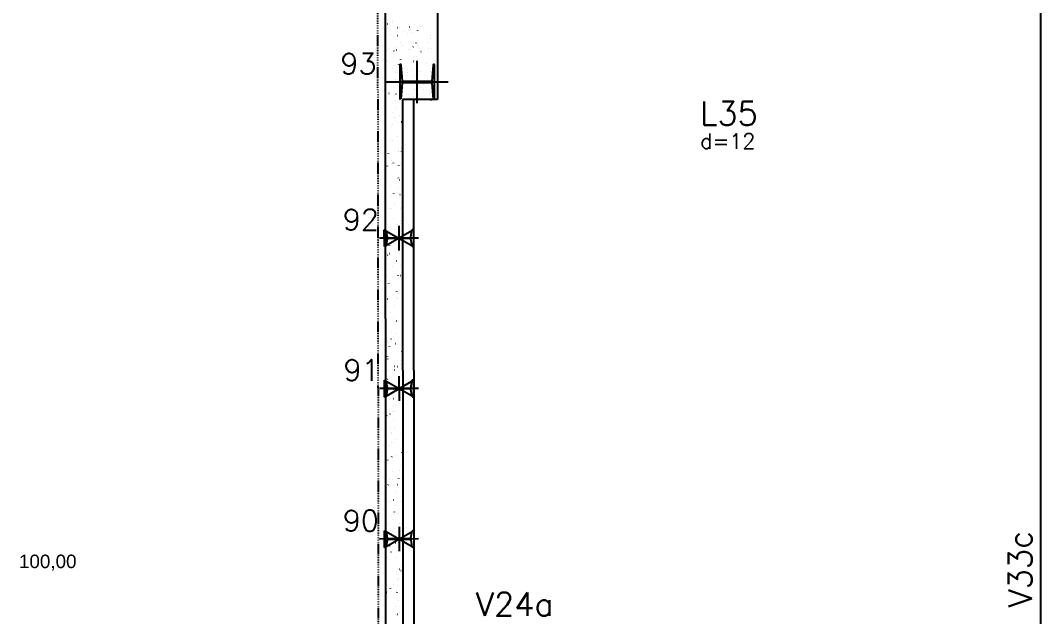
# Model space of a CAD drawing. Extents: x -40810 to 33675, y -2018 to 21213.
# Drawn here: x 23130 to 24039, y 622 to 1152 of the extents above; entities that cross this region are included whole.
import ezdxf

# ---------------------------------------------------------------- set-up
doc = ezdxf.new("R2010")
doc.units = 0
doc.linetypes.add('ESTILO_TQS_0003', pattern=[1.5, 0.5, -0.4, 0.1, -0.5])
doc.layers.get('0').update_dxf_attribs({"color": 1, "lineweight": 9})
for name, color, linetype in [('1', 5, 'Continuous'), ('10', 7, 'Continuous'), ('13', 7, 'Continuous'), ('19', 5, 'Continuous'), ('24', 5, 'ESTILO_TQS_0003'), ('49', 20, 'Continuous'), ('51', 6, 'Continuous'), ('52', 21, 'Continuous'), ('8', 5, 'Continuous'), ('Detalhes', 4, 'Continuous')]:
    doc.layers.add(name, color=color, linetype=linetype)
doc.styles.add('ARIAL', font='arial.ttf', dxfattribs={"height": 12})
doc.styles.get("Standard").update_dxf_attribs({"font": 'romans.shx', "width": 0.8})

# ---------------------------------------------------------------- blocks, each defined once
blk = doc.blocks.new('_H9EFD498501-009')
for p, q in [((191.437375, 1674.464538), (191.437375, 1674.464538)), ((191.437375, 1674.464538), (191.437375, 1674.464538)), ((191.437375, 1672.642077), (191.437375, 1672.642077)), ((191.437375, 1672.642077), (191.437375, 1672.642077)), ((192.709158, 1674.299496), (192.754815, 1674.358998)), ((197.072596, 1676.993779), (197.082385, 1677.068137)), ((197.234827, 1675.749802), (197.308049, 1675.766035)), ((216.826974, 1674.104757), (216.872631, 1674.164259)), ((191.437375, 1670.763258), (191.437375, 1670.763258)), ((191.437375, 1670.763258), (191.437375, 1670.763258)), ((191.437375, 1670.763258), (191.437375, 1670.763258)), ((195.481808, 1664.910544), (195.491597, 1664.984903)), ((201.310247, 1671.194317), (201.385176, 1671.197588)), ((201.617934, 1663.830956), (201.691156, 1663.847189)), ((203.183462, 1671.276103), (203.258391, 1671.279374)), ((207.625195, 1667.109325), (207.634984, 1667.183684)), ((210.686093, 1666.101806), (210.731751, 1666.161307)), ((212.025039, 1671.662135), (212.099968, 1671.665406)), ((213.083092, 1669.225634), (213.128749, 1669.285136)), ((214.79793, 1666.752891), (214.871152, 1666.769124)), ((219.665792, 1668.527343), (219.675582, 1668.601702)), ((222.140402, 1672.103781), (222.215331, 1672.107052)), ((224.013618, 1672.185567), (224.088547, 1672.188839)), ((230.929106, 1664.041307), (230.938896, 1664.115666)), ((191.437375, 1661.573981), (191.437375, 1661.573981)), ((191.437375, 1661.573981), (191.437375, 1661.573981)), ((191.437375, 1661.573981), (191.437375, 1661.573981)), ((197.956824, 1663.019308), (198.030046, 1663.035541)), ((204.43107, 1657.9501), (204.476727, 1658.009601)), ((206.034407, 1655.026091), (206.044196, 1655.100449)), ((218.177793, 1657.224872), (218.187583, 1657.29923)), ((219.181038, 1654.834045), (219.25426, 1654.850278)), ((228.663029, 1657.904115), (228.708686, 1657.963616)), ((231.060028, 1661.027944), (231.105685, 1661.087445)), ((191.437375, 1650.659123), (191.437375, 1650.659123)), ((191.437375, 1648.683423), (191.437375, 1648.683423)), ((191.437375, 1648.683423), (191.437375, 1648.683423)), ((191.895646, 1650.679132), (191.970575, 1650.682403)), ((193.817599, 1652.269623), (193.827388, 1652.343981)), ((198.290189, 1649.947148), (198.335846, 1650.00665)), ((198.312711, 1650.207648), (198.385933, 1650.223881)), ((200.687187, 1653.070977), (200.732844, 1653.130478)), ((200.737223, 1651.065163), (200.812152, 1651.068435)), ((210.852586, 1651.50681), (210.927515, 1651.510081)), ((212.725802, 1651.588596), (212.80073, 1651.591867)), ((215.519928, 1654.022396), (215.59315, 1654.038629)), ((221.567378, 1651.974627), (221.642307, 1651.977899)), ((222.408006, 1649.752409), (222.453663, 1649.811911)), ((229.338318, 1651.958073), (229.348108, 1652.032431)), ((231.682742, 1652.416274), (231.75767, 1652.419545)), ((191.437375, 1641.016388), (191.437375, 1641.016388)), ((192.035165, 1641.795443), (192.080822, 1641.854944)), ((192.3296, 1640.967151), (192.33939, 1641.041509)), ((199.034708, 1637.477153), (199.107931, 1637.493386)), ((202.695818, 1638.288802), (202.769041, 1638.305035)), ((204.370198, 1642.385169), (204.379987, 1642.459527)), ((215.875814, 1641.210737), (215.949037, 1641.22697)), ((216.267125, 1641.749458), (216.312782, 1641.808959)), ((216.587005, 1645.141638), (216.596795, 1645.215996)), ((218.664123, 1644.873286), (218.70978, 1644.932788)), ((227.674109, 1639.317151), (227.683899, 1639.391509)), ((191.437375, 1635.792865), (191.437375, 1635.792865)), ((191.437375, 1635.792865), (191.437375, 1635.792865)), ((191.437375, 1635.792865), (191.437375, 1635.792865)), ((191.437375, 1634.190031), (191.437375, 1634.190031)), ((191.437375, 1634.190031), (191.437375, 1634.190031)), ((191.437375, 1634.190031), (191.437375, 1634.190031)), ((191.437375, 1630.554988), (191.437375, 1630.554988)), ((191.437375, 1630.554988), (191.437375, 1630.554988)), ((191.437375, 1630.554988), (191.437375, 1630.554988)), ((199.56477, 1630.909838), (199.639699, 1630.91311)), ((201.437985, 1630.991624), (201.512914, 1630.994896)), ((202.882199, 1631.082698), (202.891989, 1631.157056)), ((206.268218, 1628.718629), (206.313875, 1628.77813)), ((210.012101, 1633.597752), (210.057758, 1633.657253)), ((210.279562, 1631.377656), (210.354491, 1631.380928)), ((214.922797, 1632.500716), (214.932586, 1632.575074)), ((216.597812, 1628.480242), (216.671034, 1628.496475)), ((220.258922, 1629.291891), (220.332144, 1629.308124)), ((220.394925, 1631.819302), (220.469854, 1631.822574)), ((222.268141, 1631.901089), (222.343069, 1631.90436)), ((226.186111, 1628.01468), (226.1959, 1628.089038)), ((231.109718, 1632.28712), (231.184646, 1632.290392)), ((191.437375, 1622.902307), (191.437375, 1622.902307)), ((191.437375, 1622.902307), (191.437375, 1622.902307)), ((199.390595, 1624.665494), (199.463817, 1624.681727)), ((201.291411, 1618.999463), (201.301201, 1619.073822)), ((203.87122, 1625.5948), (203.916877, 1625.654302)), ((213.434798, 1621.198244), (213.444587, 1621.272603)), ((224.245154, 1620.520938), (224.290811, 1620.58044)), ((227.989037, 1625.400061), (228.034694, 1625.459563)), ((191.437375, 1610.450854), (191.437375, 1610.450854)), ((191.437375, 1610.450854), (191.437375, 1610.450854)), ((191.437375, 1610.01175), (191.437375, 1610.01175)), ((191.437375, 1610.01175), (191.437375, 1610.01175)), ((191.437375, 1610.01175), (191.437375, 1610.01175)), ((191.437375, 1609.390698), (191.437375, 1609.390698)), ((191.437375, 1609.390698), (191.437375, 1609.390698)), ((191.475316, 1609.440143), (191.520973, 1609.499644)), ((193.872314, 1612.563972), (193.917971, 1612.623473)), ((197.616197, 1617.443095), (197.661854, 1617.502596)), ((198.991746, 1610.780685), (199.066675, 1610.783956)), ((200.112592, 1611.934999), (200.185815, 1611.951232)), ((203.773703, 1612.746648), (203.846925, 1612.762881)), ((209.107109, 1611.222331), (209.182038, 1611.225602)), ((210.980325, 1611.304117), (211.055253, 1611.307389)), ((211.84401, 1609.11501), (211.853799, 1609.189368)), ((215.593132, 1609.245404), (215.63879, 1609.304906)), ((216.953699, 1615.668582), (217.026921, 1615.684815)), ((219.821901, 1611.690149), (219.89683, 1611.69342)), ((221.848156, 1617.39711), (221.893813, 1617.456611)), ((224.595323, 1615.931445), (224.605112, 1616.005804)), ((229.937265, 1612.131795), (230.012193, 1612.135067)), ((231.81048, 1612.213582), (231.885409, 1612.216853)), ((199.627202, 1606.358541), (199.636992, 1606.4329)), ((211.562931, 1606.980001), (211.562931, 1606.980001)), ((211.562931, 1606.980001), (211.562931, 1606.980001)), ((213.854828, 1606.980001), (213.854828, 1606.980001)), ((223.416843, 1606.980001), (223.416843, 1606.980001)), ((223.416843, 1606.980001), (223.416843, 1606.980001)), ((191.437375, 1597.121192), (191.437375, 1597.121192)), ((191.437375, 1597.121192), (191.437375, 1597.121192)), ((198.139204, 1595.05607), (198.148993, 1595.130428)), ((200.468479, 1599.12334), (200.541701, 1599.139573)), ((203.197228, 1593.090747), (203.242885, 1593.150248)), ((191.437375, 1590.346719), (191.437375, 1590.346719)), ((191.437375, 1590.346719), (191.437375, 1590.346719)), ((191.437375, 1590.346719), (191.437375, 1590.346719)), ((191.437375, 1584.230634), (191.437375, 1584.230634)), ((191.437375, 1584.230634), (191.437375, 1584.230634)), ((191.437375, 1584.230634), (191.437375, 1584.230634)), ((196.548416, 1582.972836), (196.558205, 1583.047194)), ((197.056347, 1585.087795), (197.102004, 1585.147296)), ((197.819293, 1590.62536), (197.894222, 1590.628631)), ((199.453345, 1588.211624), (199.499002, 1588.271125)), ((199.692508, 1590.707146), (199.767437, 1590.710417)), ((201.190477, 1586.392845), (201.263699, 1586.409078)), ((204.851587, 1587.204493), (204.924809, 1587.220726)), ((191.437375, 1577.765009), (191.437375, 1577.765009)), ((191.437375, 1577.765009), (191.437375, 1577.765009)), ((201.546363, 1573.581185), (201.619585, 1573.597418)), ((191.437375, 1571.340077), (191.437375, 1571.340077)), ((191.437375, 1571.340077), (191.437375, 1571.340077)), ((191.437375, 1570.242584), (191.437375, 1570.242584)), ((191.437375, 1570.242584), (191.437375, 1570.242584)), ((194.884207, 1570.331914), (194.893996, 1570.406272)), ((197.246269, 1570.496206), (197.321198, 1570.499478)), ((205.034376, 1563.859276), (205.080033, 1563.918777)), ((191.437375, 1558.449519), (191.437375, 1558.449519)), ((191.437375, 1558.449519), (191.437375, 1558.449519)), ((191.437375, 1558.449519), (191.437375, 1558.449519)), ((193.396208, 1559.029442), (193.405998, 1559.103801)), ((202.268361, 1560.850691), (202.341583, 1560.866924)), ((202.637378, 1560.735447), (202.683035, 1560.794948)), ((205.436806, 1560.44746), (205.446595, 1560.521819)), ((191.437375, 1550.13845), (191.437375, 1550.13845)), ((191.437375, 1550.13845), (191.437375, 1550.13845)), ((191.437375, 1550.13845), (191.437375, 1550.13845)), ((191.437375, 1546.139319), (191.437375, 1546.139319)), ((191.437375, 1546.139319), (191.437375, 1546.139319)), ((191.437375, 1546.139319), (191.437375, 1546.139319)), ((191.437375, 1545.558961), (191.437375, 1545.558961)), ((191.437375, 1545.558961), (191.437375, 1545.558961)), ((191.80542, 1546.946208), (191.81521, 1547.020566)), ((192.638472, 1547.704618), (192.684129, 1547.76412)), ((196.073816, 1550.340881), (196.148745, 1550.344153)), ((196.382355, 1552.583741), (196.428012, 1552.643243)), ((197.947031, 1550.422667), (198.02196, 1550.425939)), ((202.624247, 1548.039031), (202.69747, 1548.055264)), ((203.948807, 1549.144989), (203.958596, 1549.219347)), ((191.437375, 1544.150631), (191.437375, 1544.150631)), ((191.437375, 1544.150631), (191.437375, 1544.150631)), ((202.358019, 1537.061755), (202.367808, 1537.136113)), ((191.437375, 1532.668404), (191.437375, 1532.668404)), ((191.437375, 1532.668404), (191.437375, 1532.668404)), ((191.437375, 1532.668404), (191.437375, 1532.668404)), ((191.437375, 1530.034315), (191.437375, 1530.034315)), ((191.437375, 1530.034315), (191.437375, 1530.034315)), ((195.500792, 1530.211728), (195.575721, 1530.214999)), ((201.963386, 1528.231393), (202.009043, 1528.290895)), ((203.346245, 1535.308536), (203.419467, 1535.324769)), ((205.616155, 1530.653374), (205.691084, 1530.656645)), ((191.437375, 1519.777846), (191.437375, 1519.777846)), ((191.437375, 1519.777846), (191.437375, 1519.777846)), ((195.822505, 1520.228441), (195.868162, 1520.287943)), ((198.219503, 1523.35227), (198.26516, 1523.411772)), ((200.69381, 1524.420833), (200.703599, 1524.495191)), ((203.702132, 1522.496877), (203.775354, 1522.51311)), ((191.437375, 1514.513629), (191.437375, 1514.513629)), ((191.437375, 1514.513629), (191.437375, 1514.513629)), ((191.437375, 1509.93018), (191.437375, 1509.93018)), ((191.437375, 1509.93018), (191.437375, 1509.93018)), ((191.437375, 1509.93018), (191.437375, 1509.93018)), ((194.328339, 1510.056403), (194.403268, 1510.059674)), ((196.201554, 1510.138189), (196.276483, 1510.14146)), ((199.205811, 1513.118361), (199.215601, 1513.19272)), ((204.424129, 1509.766382), (204.497351, 1509.782615)), ((205.043131, 1510.52422), (205.11806, 1510.527492)), ((191.437375, 1506.887288), (191.437375, 1506.887288)), ((191.437375, 1506.887288), (191.437375, 1506.887288)), ((191.437375, 1506.887288), (191.437375, 1506.887288)), ((197.615023, 1501.035127), (197.624813, 1501.109485)), ((191.437375, 1493.996731), (191.437375, 1493.996731)), ((191.60002, 1494.032788), (191.673242, 1494.049021)), ((201.403536, 1495.876093), (201.449193, 1495.935595)), ((203.800534, 1498.999922), (203.846192, 1499.059424)), ((204.780016, 1496.954723), (204.853238, 1496.970956)), ((191.437375, 1489.826046), (191.437375, 1489.826046)), ((191.437375, 1489.826046), (191.437375, 1489.826046)), ((191.437375, 1482.88794), (191.450287, 1482.904766)), ((193.755315, 1489.927249), (193.830243, 1489.930521)), ((195.148513, 1487.724388), (195.19417, 1487.783889)), ((195.950814, 1488.394205), (195.960604, 1488.468563)), ((203.870678, 1490.368895), (203.945607, 1490.372167)), ((205.502013, 1484.224228), (205.575235, 1484.240461)), ((205.743894, 1490.450682), (205.818822, 1490.453953)), ((191.437375, 1481.106173), (191.437375, 1481.106173)), ((191.437375, 1481.106173), (191.437375, 1481.106173)), ((191.437375, 1481.106173), (191.437375, 1481.106173)), ((194.462816, 1477.091734), (194.472605, 1477.166092)), ((191.437375, 1469.721911), (191.437375, 1469.721911)), ((191.437375, 1469.721911), (191.437375, 1469.721911)), ((191.437375, 1469.721911), (191.437375, 1469.721911)), ((191.437375, 1468.215615), (191.437375, 1468.215615)), ((192.582862, 1469.771924), (192.657791, 1469.775195)), ((192.677904, 1468.490634), (192.751126, 1468.506867)), ((192.872028, 1465.008499), (192.881817, 1465.082858)), ((194.456077, 1469.85371), (194.531006, 1469.856982)), ((203.297654, 1470.239742), (203.372583, 1470.243013)), ((205.623341, 1471.824935), (205.63313, 1471.899293)), ((205.8579, 1471.412569), (205.931122, 1471.428801)), ((191.437375, 1455.325058), (191.437375, 1455.325058)), ((191.437375, 1455.325058), (191.437375, 1455.325058)), ((191.437375, 1455.325058), (191.437375, 1455.325058)), ((194.588663, 1455.369088), (194.63432, 1455.42859)), ((196.985661, 1458.492917), (197.031318, 1458.552418)), ((200.729544, 1463.37204), (200.775201, 1463.431541)), ((203.959132, 1459.184013), (203.968921, 1459.258371)), ((191.437375, 1454.111232), (191.437375, 1454.111232)), ((191.437375, 1454.111232), (191.437375, 1454.111232)), ((191.437375, 1451.26225), (191.437375, 1451.26225)), ((191.437375, 1451.26225), (191.437375, 1451.26225)), ((191.437375, 1449.617776), (191.437375, 1449.617776)), ((191.437375, 1449.617776), (191.437375, 1449.617776)), ((192.009838, 1449.642771), (192.084766, 1449.646042)), ((202.125201, 1450.084417), (202.20013, 1450.087688)), ((202.471133, 1447.881541), (202.480922, 1447.9559)), ((203.998416, 1450.166203), (204.073345, 1450.169475)), ((191.437375, 1442.4345), (191.437375, 1442.4345)), ((193.755788, 1442.94848), (193.82901, 1442.964712)), ((191.437375, 1429.543942), (191.437375, 1429.543942)), ((191.437375, 1429.543942), (191.437375, 1429.543942)), ((191.437375, 1429.543942), (191.437375, 1429.543942)), ((191.437375, 1429.513642), (191.437375, 1429.513642)), ((192.7106, 1429.569232), (192.785529, 1429.572503)), ((200.169694, 1431.01674), (200.215351, 1431.076242)), ((200.880345, 1435.798307), (200.890134, 1435.872665)), ((201.552177, 1429.955263), (201.627106, 1429.958535)), ((202.566693, 1434.140569), (202.61235, 1434.20007)), ((191.437375, 1419.63656), (191.437375, 1419.63656)), ((193.914671, 1422.865035), (193.960328, 1422.924536)), ((199.216136, 1423.157385), (199.225926, 1423.231743)), ((191.437375, 1416.653384), (191.437375, 1416.653384)), ((191.437375, 1409.409507), (191.437375, 1409.409507)), ((191.437375, 1409.409507), (191.437375, 1409.409507)), ((191.437375, 1409.409507), (191.437375, 1409.409507)), ((194.833672, 1417.406325), (194.906894, 1417.422558)), ((197.728137, 1411.854914), (197.737927, 1411.929272)), ((200.379724, 1409.799938), (200.454653, 1409.80321)), ((202.252939, 1409.881725), (202.327868, 1409.884996)), ((191.437375, 1403.762827), (191.437375, 1403.762827)), ((191.437375, 1403.762827), (191.437375, 1403.762827)), ((191.528449, 1403.783017), (191.601671, 1403.79925)), ((205.750726, 1406.664392), (205.796383, 1406.723894)), ((191.437375, 1390.872269), (191.437375, 1390.872269)), ((191.437375, 1390.872269), (191.437375, 1390.872269)), ((191.437375, 1390.872269), (191.437375, 1390.872269)), ((192.250446, 1391.052523), (192.323668, 1391.068756)), ((195.751819, 1393.633564), (195.797476, 1393.693065)), ((195.911556, 1391.864171), (195.984778, 1391.880404)), ((196.13735, 1399.771679), (196.147139, 1399.846038)), ((199.495702, 1398.512687), (199.541359, 1398.572188)), ((191.437375, 1389.305372), (191.437375, 1389.305372)), ((191.437375, 1389.305372), (191.437375, 1389.305372)), ((191.437375, 1388.010871), (191.437375, 1388.010871)), ((191.437375, 1388.010871), (191.437375, 1388.010871)), ((193.354821, 1390.509735), (193.400478, 1390.569236)), ((194.473141, 1387.130757), (194.48293, 1387.205116)), ((199.8067, 1389.670785), (199.881629, 1389.674056)), ((205.736455, 1382.644721), (205.746244, 1382.71908)), ((191.437375, 1377.981711), (191.437375, 1377.981711)), ((191.437375, 1377.981711), (191.437375, 1377.981711)), ((192.606333, 1378.240863), (192.679555, 1378.257096)), ((192.985142, 1375.828286), (192.994931, 1375.902644)), ((205.076733, 1374.160339), (205.12239, 1374.21984)), ((191.437375, 1369.201238), (191.437375, 1369.201238)), ((191.437375, 1369.201238), (191.437375, 1369.201238)), ((191.437375, 1369.201238), (191.437375, 1369.201238)), ((191.437375, 1365.091154), (191.437375, 1365.091154)), ((191.437375, 1365.091154), (191.437375, 1365.091154)), ((191.437375, 1365.091154), (191.437375, 1365.091154)), ((191.437375, 1364.071832), (191.437375, 1364.071832)), ((191.437375, 1364.071832), (191.437375, 1364.071832)), ((191.437375, 1364.071832), (191.437375, 1364.071832)), ((193.32833, 1365.510368), (193.401553, 1365.526601)), ((196.98944, 1366.322017), (197.062663, 1366.33825)), ((198.634247, 1369.51546), (198.709176, 1369.518731)), ((198.935852, 1366.157387), (198.98151, 1366.216888)), ((200.507462, 1369.597246), (200.582391, 1369.600518)), ((201.332851, 1369.281216), (201.378508, 1369.340717)), ((204.145667, 1370.561487), (204.155456, 1370.635845)), ((191.437375, 1356.385181), (191.437375, 1356.385181)), ((192.680829, 1358.005681), (192.726486, 1358.065183)), ((202.481458, 1357.920565), (202.491247, 1357.994923)), ((191.437375, 1352.200596), (191.437375, 1352.200596)), ((191.437375, 1352.200596), (191.437375, 1352.200596)), ((191.437375, 1349.097103), (191.437375, 1349.097103)), ((191.437375, 1349.097103), (191.437375, 1349.097103)), ((193.684217, 1352.698709), (193.757439, 1352.714942)), ((198.061223, 1349.386306), (198.136152, 1349.389578)), ((200.993459, 1346.618094), (201.003249, 1346.692452)), ((191.437375, 1339.310038), (191.437375, 1339.310038)), ((191.437375, 1339.310038), (191.437375, 1339.310038)), ((191.437375, 1339.310038), (191.437375, 1339.310038)), ((194.406214, 1339.968214), (194.479437, 1339.984447)), ((198.067325, 1340.779863), (198.140547, 1340.796096)), ((204.516884, 1341.805039), (204.562541, 1341.86454)), ((191.437375, 1328.992968), (191.437375, 1328.992968)), ((191.437375, 1328.992968), (191.437375, 1328.992968)), ((191.437375, 1328.992968), (191.437375, 1328.992968)), ((194.517977, 1328.77421), (194.563634, 1328.833712)), ((194.762101, 1327.156555), (194.835323, 1327.172788)), ((196.88877, 1329.230981), (196.963699, 1329.234253)), ((198.26186, 1333.653333), (198.307517, 1333.712835)), ((198.761985, 1329.312768), (198.836914, 1329.316039)), ((199.402671, 1334.534859), (199.412461, 1334.609218)), ((191.437375, 1326.419481), (191.437375, 1326.419481)), ((191.437375, 1326.419481), (191.437375, 1326.419481)), ((191.437375, 1324.759492), (191.437375, 1324.759492)), ((191.437375, 1324.759492), (191.437375, 1324.759492)), ((192.120979, 1325.650381), (192.166636, 1325.709883)), ((197.738462, 1321.893937), (197.748252, 1321.968296)), ((191.437375, 1313.528923), (191.437375, 1313.528923)), ((191.437375, 1313.528923), (191.437375, 1313.528923)), ((191.437375, 1313.528923), (191.437375, 1313.528923)), ((195.484099, 1314.42606), (195.557321, 1314.442293)), ((196.250464, 1310.591466), (196.260253, 1310.665824)), ((196.315746, 1309.101828), (196.390675, 1309.105099)), ((199.145209, 1315.237708), (199.218431, 1315.253941)), ((203.842891, 1309.300985), (203.888549, 1309.360487)), ((191.437375, 1308.888834), (191.437375, 1308.888834)), ((191.437375, 1308.888834), (191.437375, 1308.888834)), ((191.437375, 1300.638365), (191.437375, 1300.638365)), ((191.437375, 1300.638365), (191.437375, 1300.638365)), ((195.839985, 1301.6144), (195.913207, 1301.630633)), ((197.702011, 1301.298033), (197.747668, 1301.357535)), ((200.099009, 1304.421862), (200.144666, 1304.481364)), ((191.437375, 1293.133802), (191.437375, 1293.133802)), ((191.446987, 1293.146328), (191.492644, 1293.205829)), ((194.659676, 1298.508232), (194.669465, 1298.58259)), ((205.746779, 1292.683745), (205.756569, 1292.758103)), ((191.437375, 1288.784699), (191.437375, 1288.784699)), ((191.437375, 1288.784699), (191.437375, 1288.784699)), ((191.437375, 1288.784699), (191.437375, 1288.784699)), ((191.437375, 1287.747808), (191.437375, 1287.747808)), ((191.437375, 1287.747808), (191.437375, 1287.747808)), ((191.437375, 1287.747808), (191.437375, 1287.747808)), ((192.995467, 1285.86731), (193.005256, 1285.941668)), ((195.143293, 1288.946503), (195.218222, 1288.949774)), ((196.561983, 1288.883906), (196.635205, 1288.900139)), ((197.016508, 1289.028289), (197.091437, 1289.03156)), ((200.223093, 1289.695554), (200.296315, 1289.711787)), ((205.858085, 1289.414321), (205.933014, 1289.417592)), ((191.437375, 1274.85725), (191.437375, 1274.85725)), ((191.437375, 1274.85725), (191.437375, 1274.85725)), ((191.437375, 1274.032432), (191.437375, 1274.032432)), ((191.437375, 1274.032432), (191.437375, 1274.032432)), ((191.437375, 1274.032432), (191.437375, 1274.032432)), ((191.507468, 1274.564838), (191.517257, 1274.639197)), ((196.917869, 1276.072246), (196.991092, 1276.088479)), ((203.283042, 1276.945685), (203.328699, 1277.005187)), ((204.258781, 1281.381274), (204.26857, 1281.455632)), ((205.68004, 1280.069514), (205.725697, 1280.129016)), ((191.437375, 1268.680564), (191.437375, 1268.680564)), ((191.437375, 1268.680564), (191.437375, 1268.680564)), ((193.284135, 1263.914857), (193.329792, 1263.974358)), ((194.570269, 1268.817349), (194.645198, 1268.820621)), ((197.028018, 1268.79398), (197.073675, 1268.853481)), ((201.300977, 1264.1534), (201.374199, 1264.169633)), ((202.667993, 1269.298039), (202.677782, 1269.372398)), ((204.685632, 1269.258996), (204.760561, 1269.262267)), ((191.437375, 1261.966692), (191.437375, 1261.966692)), ((191.437375, 1261.966692), (191.437375, 1261.966692)), ((191.437375, 1261.966692), (191.437375, 1261.966692)), ((191.437375, 1261.508112), (191.437375, 1261.508112)), ((191.437375, 1261.508112), (191.437375, 1261.508112)), ((191.437375, 1261.508112), (191.437375, 1261.508112)), ((197.639867, 1263.341751), (197.713089, 1263.357984)), ((201.003784, 1256.657117), (201.013573, 1256.731476)), ((191.437375, 1249.076135), (191.437375, 1249.076135)), ((191.437375, 1249.076135), (191.437375, 1249.076135)), ((191.437375, 1248.576429), (191.437375, 1248.576429)), ((191.437375, 1248.576429), (191.437375, 1248.576429)), ((191.437375, 1248.576429), (191.437375, 1248.576429)), ((193.397816, 1248.662024), (193.472745, 1248.665296)), ((195.271031, 1248.743811), (195.34596, 1248.747082)), ((197.995754, 1250.530092), (198.068976, 1250.546325)), ((199.515785, 1245.354646), (199.525575, 1245.429004)), ((204.112608, 1249.129842), (204.187537, 1249.133114)), ((196.468169, 1236.43868), (196.513826, 1236.498182)), ((198.717751, 1237.799597), (198.790973, 1237.81583)), ((198.865167, 1239.562509), (198.910824, 1239.62201)), ((202.378861, 1238.611246), (202.452083, 1238.627479)), ((202.609049, 1244.441632), (202.654707, 1244.501133)), ((191.437375, 1236.185577), (191.437375, 1236.185577)), ((191.437375, 1236.185577), (191.437375, 1236.185577)), ((191.437375, 1236.185577), (191.437375, 1236.185577)), ((191.437375, 1229.882423), (191.437375, 1229.882423)), ((191.437375, 1229.882423), (191.437375, 1229.882423)), ((191.437375, 1228.472295), (191.437375, 1228.472295)), ((191.437375, 1228.472295), (191.437375, 1228.472295)), ((192.824792, 1228.532871), (192.89972, 1228.536142)), ((197.924997, 1233.271412), (197.934787, 1233.34577)), ((202.940155, 1228.974517), (203.015084, 1228.977788)), ((204.813371, 1229.056303), (204.888299, 1229.059575)), ((191.437375, 1223.295019), (191.437375, 1223.295019)), ((191.437375, 1223.295019), (191.437375, 1223.295019)), ((196.260788, 1220.63049), (196.270578, 1220.704848)), ((199.073638, 1224.987938), (199.14686, 1225.004171)), ((191.437375, 1210.404461), (191.437375, 1210.404461)), ((191.437375, 1210.404461), (191.437375, 1210.404461)), ((191.437375, 1210.404461), (191.437375, 1210.404461)), ((194.77279, 1209.328018), (194.782579, 1209.402377)), ((199.795635, 1212.257443), (199.868857, 1212.273676)), ((202.0492, 1212.086332), (202.094857, 1212.145834)), ((203.456745, 1213.069092), (203.529967, 1213.085325)), ((204.446198, 1215.210161), (204.491855, 1215.269662)), ((191.437375, 1208.36816), (191.437375, 1208.36816)), ((191.437375, 1208.36816), (191.437375, 1208.36816)), ((191.437375, 1208.36816), (191.437375, 1208.36816)), ((191.652339, 1208.377546), (191.727267, 1208.380817)), ((193.525554, 1208.459332), (193.600483, 1208.462603)), ((195.794176, 1203.934627), (195.839833, 1203.994128)), ((202.367131, 1208.845364), (202.44206, 1208.848635)), ((205.933314, 1204.061219), (205.943104, 1204.135578)), ((191.437375, 1198.256733), (191.437375, 1198.256733)), ((191.437375, 1198.256733), (191.437375, 1198.256733)), ((191.437375, 1198.256733), (191.437375, 1198.256733)), ((191.437375, 1197.513904), (191.437375, 1197.513904)), ((191.437375, 1197.513904), (191.437375, 1197.513904)), ((192.050293, 1199.055504), (192.095951, 1199.115005)), ((193.182002, 1197.244784), (193.191791, 1197.319142)), ((200.151522, 1199.445784), (200.224744, 1199.462017)), ((204.269105, 1191.420297), (204.278895, 1191.494656)), ((191.437375, 1188.264025), (191.437375, 1188.264025)), ((191.437375, 1188.264025), (191.437375, 1188.264025)), ((191.437375, 1188.264025), (191.437375, 1188.264025)), ((191.437375, 1184.623346), (191.437375, 1184.623346)), ((191.437375, 1184.623346), (191.437375, 1184.623346)), ((191.437375, 1184.623346), (191.437375, 1184.623346)), ((191.437375, 1183.993032), (191.437375, 1183.993032)), ((191.517793, 1184.603862), (191.527582, 1184.67822)), ((200.873519, 1186.715289), (200.946742, 1186.731522)), ((201.194678, 1188.690038), (201.269607, 1188.69331)), ((203.067893, 1188.771825), (203.142822, 1188.775096)), ((204.534629, 1187.526937), (204.607852, 1187.54317)), ((197.631325, 1174.703156), (197.676982, 1174.762657)), ((201.229406, 1173.903629), (201.302628, 1173.919862)), ((201.375208, 1179.582279), (201.420865, 1179.64178)), ((202.781107, 1180.117826), (202.790896, 1180.192184)), ((191.437375, 1171.732788), (191.437375, 1171.732788)), ((191.437375, 1171.732788), (191.437375, 1171.732788)), ((191.437375, 1168.159891), (191.437375, 1168.159891)), ((191.437375, 1166.631044), (191.437375, 1166.631044)), ((191.437375, 1166.631044), (191.437375, 1166.631044)), ((191.780077, 1168.174853), (191.855006, 1168.178125)), ((195.234327, 1171.579327), (195.279984, 1171.638828)), ((200.621654, 1168.560885), (200.696583, 1168.564156)), ((201.190319, 1168.034592), (201.200108, 1168.10895)), ((191.437375, 1158.842231), (191.437375, 1158.842231)), ((191.437375, 1158.842231), (191.437375, 1158.842231)), ((191.437375, 1158.842231), (191.437375, 1158.842231)), ((199.52611, 1155.39367), (199.535899, 1155.468028)), ((201.951404, 1161.173135), (202.024626, 1161.189368)), ((205.612514, 1161.984783), (205.685736, 1162.001016)), ((191.437375, 1148.055756), (191.437375, 1148.055756)), ((191.437375, 1148.055756), (191.437375, 1148.055756)), ((191.437375, 1148.055756), (191.437375, 1148.055756)), ((199.449201, 1148.40556), (199.52413, 1148.408831)), ((200.815358, 1147.226979), (200.861015, 1147.28648)), ((201.322416, 1148.487346), (201.397345, 1148.490618)), ((202.30729, 1148.361475), (202.380512, 1148.377708)), ((203.212356, 1150.350808), (203.258013, 1150.410309))]:
    blk.add_line(p, q)

msp = doc.modelspace()

# ---------------------------------------------------------------- linework, layer by layer
at = {"layer": '1'}
for points in [[(24038.629, 1183.228), (24038.629, 1133.086)], [(24038.629, 1133.086), (24038.629, 593.586)]]:
    msp.add_lwpolyline(points, dxfattribs=at)
at = {"layer": '24'}
msp.add_line((23449.571, -104.593), (23445.489, 3556.088), dxfattribs=at)
at = {"layer": '49'}
for p, q in [((23455.566, -102.518), (23454.046, 2980.007)), ((23501.129, 1313.106), (23501.129, 1082.066)), ((23469.982, 1082.066), (23470.563, 162.193)), ((23501.129, 1082.066), (23469.982, 1082.066)), ((23479.982, 1082.066), (23480.374, 162.193))]:
    msp.add_line(p, q, dxfattribs=at)
at = {"layer": '51'}
for p, q in [((23468.383, 1113.106), (23467.629, 1113.106)), ((23467.629, 1113.106), (23467.629, 1082.066)), ((23470.056, 1098.443), (23468.992, 1112.623)), ((23483.129, 1078.657), (23483.129, 1116.515)), ((23497.266, 1112.623), (23496.202, 1098.443)), ((23498.629, 1113.106), (23497.875, 1113.106)), ((23498.629, 1082.066), (23498.629, 1113.106)), ((23510.751, 1097.586), (23455.507, 1097.586)), ((23468.992, 1082.549), (23470.056, 1096.69)), ((23470.664, 1097.173), (23495.593, 1097.173)), ((23495.593, 1097.96), (23470.665, 1097.96)), ((23496.202, 1096.69), (23497.266, 1082.549)), ((23495.375, 1082.066), (23496.129, 1082.066)), ((23453.867, 966.076), (23454.621, 966.079)), ((23453.934, 951.076), (23453.867, 966.076)), ((23455.232, 965.599), (23456.324, 959.463)), ((23455.298, 965.225), (23478.503, 952.043)), ((23455.358, 951.939), (23478.443, 965.33)), ((23466.851, 969.543), (23466.949, 947.725)), ((23477.469, 959.558), (23478.506, 965.703)), ((23479.112, 966.189), (23479.866, 966.192)), ((23479.866, 966.192), (23479.934, 951.193)), ((23484.249, 958.712), (23449.552, 958.556)), ((23456.332, 957.71), (23455.295, 951.565)), ((23456.933, 958.983), (23476.863, 959.072)), ((23476.866, 958.285), (23456.938, 958.196)), ((23478.569, 951.669), (23477.477, 957.805)), ((23454.688, 951.079), (23453.934, 951.076)), ((23479.934, 951.193), (23479.18, 951.189)), ((23453.951, 832.074), (23454.705, 832.077)), ((23454.019, 817.074), (23453.951, 832.074)), ((23455.316, 831.597), (23456.408, 825.461)), ((23455.383, 831.224), (23478.587, 818.041)), ((23455.442, 817.937), (23478.527, 831.328)), ((23466.936, 835.541), (23467.034, 813.724)), ((23477.554, 825.556), (23478.59, 831.702)), ((23479.197, 832.188), (23479.951, 832.191)), ((23479.951, 832.191), (23480.018, 817.191)), ((23484.333, 824.711), (23449.636, 824.554)), ((23456.416, 823.709), (23455.379, 817.563)), ((23457.018, 824.981), (23476.947, 825.071)), ((23476.951, 824.284), (23457.023, 824.194)), ((23478.654, 817.668), (23477.561, 823.804)), ((23454.773, 817.077), (23454.019, 817.074)), ((23480.018, 817.191), (23479.264, 817.188)), ((23467.02, 701.542), (23467.118, 679.724)), ((23454.036, 698.074), (23454.79, 698.078)), ((23454.103, 683.074), (23454.036, 698.074)), ((23455.401, 697.598), (23456.493, 691.462)), ((23455.467, 697.224), (23478.672, 684.041)), ((23455.527, 683.937), (23478.612, 697.328)), ((23457.103, 690.982), (23477.032, 691.071)), ((23477.638, 691.557), (23478.675, 697.702)), ((23479.281, 698.188), (23480.036, 698.191)), ((23480.036, 698.191), (23480.103, 683.191)), ((23484.418, 690.711), (23449.721, 690.555)), ((23454.857, 683.078), (23454.103, 683.074)), ((23456.501, 689.709), (23455.464, 683.564)), ((23477.035, 690.284), (23457.107, 690.195)), ((23478.738, 683.668), (23477.646, 689.804)), ((23480.103, 683.191), (23479.349, 683.188))]:
    msp.add_line(p, q, dxfattribs=at)
for centre, start, end in [((23468.383, 1112.481), 13.138774, 90), ((23497.875, 1112.481), 90, 166.861226), ((23470.665, 1098.585), 193.138774, 270), ((23470.665, 1096.548), 89.895004, 166.861148), ((23495.593, 1098.585), 270, 346.861226), ((23495.593, 1096.548), 13.138774, 90), ((23495.375, 1082.691), 193.138774, 270), ((23454.624, 965.454), 13.396504, 90.257729), ((23479.115, 965.564), 90.257729, 167.118955), ((23456.932, 959.608), 193.396581, 270.362725), ((23456.941, 957.571), 90.257729, 167.118955), ((23476.86, 959.697), 270.257729, 347.118955), ((23476.869, 957.66), 13.396504, 90.257729), ((23454.685, 951.704), 270.257729, 347.118955), ((23479.177, 951.814), 193.396504, 270.257729), ((23454.708, 831.452), 13.396504, 90.257729), ((23479.2, 831.563), 90.257729, 167.118955), ((23457.016, 825.606), 193.396581, 270.362725), ((23457.025, 823.569), 90.257729, 167.118955), ((23476.944, 825.696), 270.257729, 347.118955), ((23476.953, 823.659), 13.396504, 90.257729), ((23454.77, 817.702), 270.257729, 347.118955), ((23479.262, 817.813), 193.396504, 270.257729), ((23454.793, 697.453), 13.396504, 90.257729), ((23457.101, 691.607), 193.396581, 270.362725), ((23477.029, 691.696), 270.257729, 347.118955), ((23479.284, 697.563), 90.257729, 167.118955), ((23454.855, 683.703), 270.257729, 347.118955), ((23457.11, 689.57), 90.257729, 167.118955), ((23477.038, 689.659), 13.396504, 90.257729), ((23479.346, 683.813), 193.396504, 270.257729)]:
    msp.add_arc(centre, 0.625, start, end, dxfattribs=at)

# ---------------------------------------------------------------- block references
at = {"layer": '19'}
msp.add_blockref('_H9EFD498501-009', (23264.129, -524.914), dxfattribs=at)

# ---------------------------------------------------------------- texts
at = {"layer": '10'}
msp.add_text('L35', height=21, dxfattribs=at).set_placement((23735.305, 1059.159))
at = {"layer": '13'}
msp.add_text('d=12', height=13.5, dxfattribs=at).set_placement((23735.305, 1038.264))
at = {"layer": '52'}
for s, p in [('93', (23414.748, 1104.692)), ('92', (23416.89, 965.64)), ('91', (23417.493, 831.641)), ('90', (23416.89, 697.638))]:
    msp.add_text(s, height=18.75, dxfattribs=at).set_placement(p)
at = {"layer": '8'}
msp.add_text('V33c', height=21, rotation=90, dxfattribs=at).set_placement((24030.901, 629.652))
msp.add_text('V24a', height=21, dxfattribs=at).set_placement((23535.462, 622.084))
at = {"layer": 'Detalhes', "linetype": 'Continuous', "ltscale": 30, "style": 'ARIAL'}
msp.add_text('100,00', height=12, dxfattribs=at).set_placement((23128.334, 664.747))
msp.add_text('100,00', height=12, dxfattribs=at).set_placement((23128.334, 664.747))
msp.add_text('100,00', height=12, dxfattribs=at).set_placement((23128.334, 664.747))

doc.saveas('drawing.dxf')
